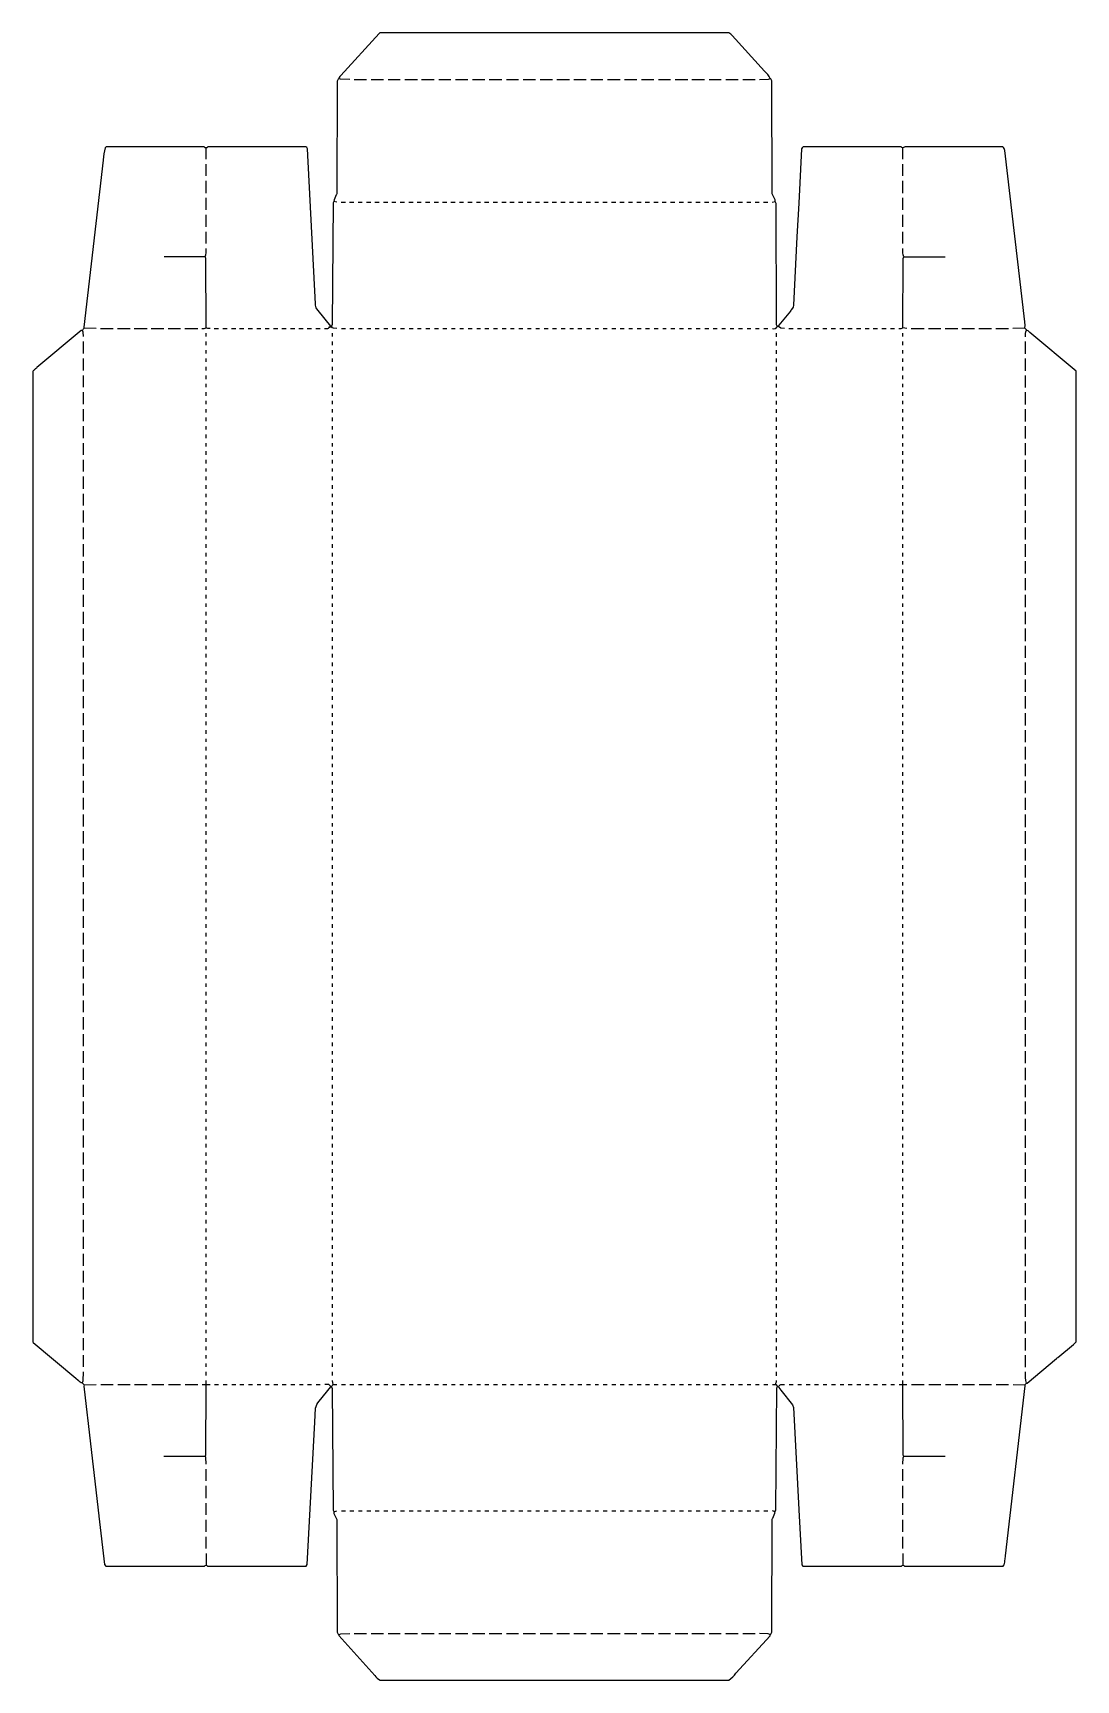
# Model space of a CAD drawing. Extents: x 601 to 6602, y 472 to 5137.
# Drawn here: x 601 to 3518, y 501 to 5108 of the extents above; entities that cross this region are included whole.
import ezdxf

# ---------------------------------------------------------------- set-up
doc = ezdxf.new("R2010")
doc.units = 0
doc.layers.get('0').update_dxf_attribs({"linetype": 'CONTINUOUS'})

msp = doc.modelspace()

# ---------------------------------------------------------------- linework, layer by layer
at = {"color": 7, "linetype": 'CONTINUOUS'}
for points in [[(2703, 4281), (2692.365145, 4282.369295), (2685.846154, 4286.769231), (2685, 4287), (2683, 4287, -0.091661), (2680.498525, 4292.001466), (2679.501475, 4630.998534), (2677, 4637), (2676.615385, 4640.923077), (2668.498418, 4658.001572), (2667.501582, 4973.998428, 0.117437), (2663, 4981, 0.080823), (2646.751131, 5000.773756), (2556, 5101, 0.094959), (2548, 5108), (1571, 5108), (1569.1, 5106.8), (1461.8, 4989.1), (1459, 4986, 0.216752), (1456, 4981, 0.064688), (1451.498413, 4972.998423), (1450.501587, 4658.001577), (1449.8, 4656.1), (1449.2, 4654.9, 0.067005), (1442, 4637), (1440.2, 4632.9), (1437.8, 4292.1), (1436, 4288)], [(1487, 4978), (1461.017808, 4978.480822, -0.091989), (1456, 4981)], [(2633, 4978), (2657.981536, 4978.480059, 0.091864), (2663, 4981)], [(1451, 4281), (1441.9, 4281.8, -0.15801), (1437, 4286), (1436, 4288), (1434, 4288), (1398.756098, 4331.804878), (1395.243902, 4336.195122, -0.211252), (1391.472376, 4350.024862), (1368.531034, 4783.972414, 0.298091), (1364, 4789), (1090, 4789), (1087, 4787), (1083, 4787), (1081.1, 4788.2), (1080, 4789), (806, 4789), (804.1, 4787.8), (803, 4787, 0.070517), (797.569231, 4753.053846), (797.439024, 4751.95122), (743, 4285), (744, 4282)], [(3375, 4282), (3376, 4291, -0.069086), (3374.439024, 4300.04878), (3318.560976, 4778.95122, 0.276526), (3313, 4789), (3039, 4789), (3037.9, 4788.2, -0.345617), (3029, 4789), (2755, 4789, 0.189387), (2750.472376, 4783.975138), (2742.472376, 4631.975138), (2737.527624, 4538.024862), (2727.42, 4346.94), (2726.58, 4341.06), (2722, 4334), (2721, 4333, 0.184026), (2719, 4330), (2687.2, 4290.9), (2687, 4290, 0.184026), (2685, 4287)], [(1083, 4482, 0.112969), (1085, 4505)], [(3045, 4281), (3034, 4283), (3034.497423, 4476.997449), (3036, 4482, -0.112969), (3034, 4505)], [(2669, 4281, 0.334066), (2683, 4287)], [(778, 4281), (744, 4282, 0.087559), (739, 4276), (736, 4276), (612, 4172, -0.076982), (606, 4167, 0.076982), (601, 4161), (601, 1447), (602, 1445), (720.788235, 1345.752941), (727.795082, 1339.754098, 0.11789), (739, 1332), (744, 1327), (778, 1328)], [(742, 4259), (741.541176, 4270.964706, 0.08831), (739, 4276)], [(3342, 1328), (3375, 1327), (3379, 1331), (3381, 1331), (3463, 1400), (3464, 1401, -0.115121), (3466.9, 1403.2), (3511, 1440), (3518, 1447), (3518, 4162), (3389.204918, 4270.245902), (3383.795082, 4274.754098, 0.131832), (3379, 4277), (3379, 4278), (3375, 4282), (3341, 4281)], [(3377, 4258, -0.11148), (3379, 4277)], [(1085, 1105), (1084.526185, 1123.976309, 0.13906), (1083, 1127), (1083.2, 1127.9), (1084.502538, 1131.002512), (1085, 1328), (1085, 1339)], [(2678, 1328), (2678.8, 1331.1, 0.169482), (2680, 1339)], [(3379, 1331, -0.081739), (3377, 1363)], [(744, 1327), (743, 1323), (752.560976, 1241.95122), (753.439024, 1234.04878), (785.439024, 960.04878), (785.569231, 958.946154), (801, 824), (805, 820), (1081, 820, -0.120666), (1085, 822)], [(1085, 855), (1085, 822, -0.120666), (1089, 820), (1365, 820), (1368.2, 823.9), (1389.472376, 1221.975138), (1391.569231, 1261.053846, -0.174456), (1401.2, 1280.9), (1434, 1321)], [(1432, 1324), (1434, 1322), (1434, 1321), (1436, 1321), (1437.8, 1316.9), (1440.2, 976.1), (1442, 972), (1442.405405, 967.067568), (1450.501587, 949.998423), (1451.498413, 635.001577, 0.154601), (1456, 628), (1456.724907, 625.557621), (1557, 514, 0.112891), (1572, 501), (2547, 501, 0.083611), (2567, 520), (2662.647059, 625.088235), (2663, 628, 0.112156), (2667.501582, 635.001572), (2668.498418, 950.998428), (2669.2, 952.9), (2669.8, 954.1, 0.067005), (2677, 972), (2678.8, 977.1), (2681.2, 1317.9), (2683, 1322)], [(1436, 1321, -0.171293), (1441, 1328), (1451, 1328)], [(2669, 1328), (2678, 1328), (2683, 1322), (2686, 1321), (2686.484615, 1319.376923), (2692.752212, 1311.783186), (2725.230769, 1271.153846), (2727.42, 1263.06), (2742.472376, 978.024862), (2742.527624, 976.975138), (2751, 823), (2754, 820), (3030, 820, -0.120666), (3034, 822)], [(3034, 855), (3034, 822, -0.120666), (3038, 820), (3314, 820), (3316, 822), (3316.8, 823.1, 0.064684), (3319.560976, 839.04878), (3320.560976, 848.04878), (3376, 1324), (3375, 1327)], [(1442, 972), (1445.1, 972.8, -0.152689), (1451, 974)], [(2677, 972), (2673.9, 972.8, 0.138157), (2669, 974)]]:
    msp.add_lwpolyline(points, format="xyb", dxfattribs=at)
for points in [[(1499, 4978), (1534, 4978)], [(1547, 4978), (1581, 4978)], [(1594, 4978), (1628, 4978)], [(1641, 4978), (1676, 4978)], [(1688, 4978), (1723, 4978)], [(1736, 4978), (1770, 4978)], [(1783, 4978), (1817, 4978)], [(1830, 4978), (1865, 4978)], [(1877, 4978), (1912, 4978)], [(1925, 4978), (1959, 4978)], [(1972, 4978), (2006, 4978)], [(2019, 4978), (2054, 4978)], [(2066, 4978), (2101, 4978)], [(2114, 4978), (2148, 4978)], [(2161, 4978), (2195, 4978)], [(2208, 4978), (2243, 4978)], [(2255, 4978), (2290, 4978)], [(2303, 4978), (2337, 4978)], [(2350, 4978), (2384, 4978)], [(2397, 4978), (2432, 4978)], [(2444, 4978), (2479, 4978)], [(2492, 4978), (2526, 4978)], [(2539, 4978), (2573, 4978)], [(2586, 4978), (2621, 4978)], [(1085, 4755), (1085, 4787)], [(3034, 4755), (3034, 4787)], [(1085, 4708), (1085, 4741)], [(3034, 4708), (3034, 4741)], [(1085, 4660), (1085, 4694)], [(3034, 4660), (3034, 4694)], [(1085, 4613), (1085, 4647)], [(1451, 4635), (1442, 4637)], [(1463, 4635), (1475, 4635)], [(1486, 4635), (1498, 4635)], [(1510, 4635), (1522, 4635)], [(1534, 4635), (1546, 4635)], [(1557, 4635), (1569, 4635)], [(1581, 4635), (1593, 4635)], [(1605, 4635), (1616, 4635)], [(1628, 4635), (1640, 4635)], [(1652, 4635), (1664, 4635)], [(1675, 4635), (1687, 4635)], [(1699, 4635), (1711, 4635)], [(1723, 4635), (1735, 4635)], [(1746, 4635), (1758, 4635)], [(1770, 4635), (1782, 4635)], [(1794, 4635), (1805, 4635)], [(1817, 4635), (1829, 4635)], [(1841, 4635), (1853, 4635)], [(1864, 4635), (1876, 4635)], [(1888, 4635), (1900, 4635)], [(1912, 4635), (1924, 4635)], [(1935, 4635), (1947, 4635)], [(1959, 4635), (1971, 4635)], [(1983, 4635), (1994, 4635)], [(2006, 4635), (2018, 4635)], [(2030, 4635), (2042, 4635)], [(2053, 4635), (2065, 4635)], [(2077, 4635), (2089, 4635)], [(2101, 4635), (2113, 4635)], [(2124, 4635), (2136, 4635)], [(2148, 4635), (2160, 4635)], [(2172, 4635), (2183, 4635)], [(2195, 4635), (2207, 4635)], [(2219, 4635), (2231, 4635)], [(2242, 4635), (2254, 4635)], [(2266, 4635), (2278, 4635)], [(2290, 4635), (2302, 4635)], [(2313, 4635), (2325, 4635)], [(2337, 4635), (2349, 4635)], [(2361, 4635), (2372, 4635)], [(2384, 4635), (2396, 4635)], [(2408, 4635), (2420, 4635)], [(2432, 4635), (2443, 4635)], [(2455, 4635), (2467, 4635)], [(2479, 4635), (2491, 4635)], [(2502, 4635), (2514, 4635)], [(2526, 4635), (2538, 4635)], [(2550, 4635), (2561, 4635)], [(2573, 4635), (2585, 4635)], [(2597, 4635), (2609, 4635)], [(2621, 4635), (2632, 4635)], [(2644, 4635), (2656, 4635)], [(2668, 4635), (2677, 4637)], [(3034, 4613), (3034, 4647)], [(1085, 4566), (1085, 4599)], [(3034, 4566), (3034, 4599)], [(1085, 4519), (1085, 4552)], [(3034, 4519), (3034, 4552)], [(1097, 4281), (1090.053846, 4281.430769), (1085, 4283), (1084.502564, 4477.997462), (1083, 4482), (968, 4482)], [(3036, 4482), (3152, 4482)], [(742, 4211), (742, 4245)], [(790, 4281), (825, 4281)], [(837, 4281), (873, 4281)], [(884, 4281), (920, 4281)], [(932, 4281), (967, 4281)], [(979, 4281), (1014, 4281)], [(1026, 4281), (1062, 4281)], [(1073, 4281), (1079.946154, 4281.430769), (1085, 4283)], [(1085, 4259), (1085, 4268)], [(1085, 4235), (1085, 4245)], [(1108, 4281), (1120, 4281)], [(1132, 4281), (1144, 4281)], [(1156, 4281), (1168, 4281)], [(1179, 4281), (1191, 4281)], [(1203, 4281), (1215, 4281)], [(1227, 4281), (1238, 4281)], [(1250, 4281), (1262, 4281)], [(1274, 4281), (1286, 4281)], [(1297, 4281), (1309, 4281)], [(1321, 4281), (1333, 4281)], [(1345, 4281), (1357, 4281)], [(1368, 4281), (1380, 4281)], [(1392, 4281), (1404, 4281)], [(1439, 4259), (1439, 4268)], [(1439, 4235), (1439, 4245)], [(1464, 4281), (1475, 4281)], [(1487, 4281), (1498, 4281)], [(1511, 4281), (1522, 4281)], [(1535, 4281), (1546, 4281)], [(1558, 4281), (1569, 4281)], [(1582, 4281), (1593, 4281)], [(1606, 4281), (1616, 4281)], [(1629, 4281), (1640, 4281)], [(1653, 4281), (1664, 4281)], [(1676, 4281), (1687, 4281)], [(1700, 4281), (1711, 4281)], [(1724, 4281), (1735, 4281)], [(1747, 4281), (1758, 4281)], [(1771, 4281), (1782, 4281)], [(1795, 4281), (1805, 4281)], [(1818, 4281), (1829, 4281)], [(1842, 4281), (1853, 4281)], [(1865, 4281), (1876, 4281)], [(1889, 4281), (1900, 4281)], [(1913, 4281), (1924, 4281)], [(1936, 4281), (1947, 4281)], [(1960, 4281), (1971, 4281)], [(1984, 4281), (1994, 4281)], [(2007, 4281), (2018, 4281)], [(2031, 4281), (2042, 4281)], [(2054, 4281), (2065, 4281)], [(2078, 4281), (2089, 4281)], [(2102, 4281), (2113, 4281)], [(2125, 4281), (2136, 4281)], [(2149, 4281), (2160, 4281)], [(2173, 4281), (2183, 4281)], [(2196, 4281), (2207, 4281)], [(2220, 4281), (2231, 4281)], [(2243, 4281), (2254, 4281)], [(2267, 4281), (2278, 4281)], [(2291, 4281), (2302, 4281)], [(2314, 4281), (2325, 4281)], [(2338, 4281), (2349, 4281)], [(2362, 4281), (2372, 4281)], [(2385, 4281), (2396, 4281)], [(2409, 4281), (2420, 4281)], [(2433, 4281), (2443, 4281)], [(2456, 4281), (2467, 4281)], [(2480, 4281), (2491, 4281)], [(2503, 4281), (2514, 4281)], [(2527, 4281), (2538, 4281)], [(2551, 4281), (2561, 4281)], [(2574, 4281), (2585, 4281)], [(2598, 4281), (2609, 4281)], [(2622, 4281), (2632, 4281)], [(2645, 4281), (2656, 4281)], [(2680, 4258), (2680, 4268)], [(2680, 4234), (2680, 4245)], [(2715, 4281), (2727, 4281)], [(2739, 4281), (2750, 4281)], [(2762, 4281), (2774, 4281)], [(2786, 4281), (2798, 4281)], [(2810, 4281), (2821, 4281)], [(2833, 4281), (2845, 4281)], [(2857, 4281), (2869, 4281)], [(2880, 4281), (2892, 4281)], [(2904, 4281), (2916, 4281)], [(2928, 4281), (2939, 4281)], [(2951, 4281), (2963, 4281)], [(2975, 4281), (2987, 4281)], [(2999, 4281), (3010, 4281)], [(3022, 4281), (3028.946154, 4281.430769), (3034, 4283)], [(3034, 4259), (3034, 4268)], [(3034, 4235), (3034, 4245)], [(3057, 4281), (3093, 4281)], [(3105, 4281), (3140, 4281)], [(3152, 4281), (3187, 4281)], [(3199, 4281), (3234, 4281)], [(3246, 4281), (3282, 4281)], [(3294, 4281), (3329, 4281)], [(3377, 4210), (3377, 4245)], [(742, 4164), (742, 4197)], [(1085, 4211), (1085, 4221)], [(1085, 4188), (1085, 4197)], [(1439, 4211), (1439, 4221)], [(1439, 4188), (1439, 4197)], [(2680, 4210), (2680, 4221)], [(2680, 4187), (2680, 4197)], [(3034, 4211), (3034, 4221)], [(3034, 4188), (3034, 4197)], [(3377, 4163), (3377, 4197)], [(742, 4117), (742, 4150)], [(1085, 4164), (1085, 4174)], [(1085, 4140), (1085, 4150)], [(1439, 4164), (1439, 4174)], [(1439, 4140), (1439, 4150)], [(2680, 4163), (2680, 4174)], [(2680, 4139), (2680, 4150)], [(3034, 4164), (3034, 4174)], [(3034, 4140), (3034, 4150)], [(3377, 4116), (3377, 4150)], [(742, 4070), (742, 4103)], [(1085, 4117), (1085, 4127)], [(1085, 4093), (1085, 4103)], [(1439, 4117), (1439, 4127)], [(1439, 4093), (1439, 4103)], [(2680, 4116), (2680, 4127)], [(2680, 4092), (2680, 4103)], [(3034, 4117), (3034, 4127)], [(3034, 4093), (3034, 4103)], [(3377, 4069), (3377, 4103)], [(742, 4022), (742, 4056)], [(1085, 4070), (1085, 4079)], [(1085, 4046), (1085, 4056)], [(1439, 4070), (1439, 4079)], [(1439, 4046), (1439, 4056)], [(2680, 4069), (2680, 4079)], [(2680, 4045), (2680, 4056)], [(3034, 4070), (3034, 4079)], [(3034, 4046), (3034, 4056)], [(3377, 4021), (3377, 4056)], [(1085, 4022), (1085, 4032)], [(1439, 4022), (1439, 4032)], [(2680, 4021), (2680, 4032)], [(3034, 4022), (3034, 4032)], [(742, 3975), (742, 4008)], [(1085, 3999), (1085, 4008)], [(1085, 3975), (1085, 3985)], [(1439, 3999), (1439, 4008)], [(1439, 3975), (1439, 3985)], [(2680, 3998), (2680, 4008)], [(2680, 3974), (2680, 3985)], [(3034, 3999), (3034, 4008)], [(3034, 3975), (3034, 3985)], [(3377, 3974), (3377, 4008)], [(742, 3928), (742, 3961)], [(1085, 3951), (1085, 3961)], [(1085, 3928), (1085, 3938)], [(1439, 3951), (1439, 3961)], [(1439, 3928), (1439, 3938)], [(2680, 3950), (2680, 3961)], [(2680, 3927), (2680, 3938)], [(3034, 3951), (3034, 3961)], [(3034, 3928), (3034, 3938)], [(3377, 3927), (3377, 3961)], [(742, 3881), (742, 3914)], [(1085, 3904), (1085, 3914)], [(1085, 3881), (1085, 3890)], [(1439, 3904), (1439, 3914)], [(1439, 3881), (1439, 3890)], [(2680, 3903), (2680, 3914)], [(2680, 3880), (2680, 3890)], [(3034, 3904), (3034, 3914)], [(3034, 3881), (3034, 3890)], [(3377, 3880), (3377, 3914)], [(742, 3833), (742, 3867)], [(1085, 3857), (1085, 3867)], [(1085, 3833), (1085, 3843)], [(1439, 3857), (1439, 3867)], [(1439, 3833), (1439, 3843)], [(2680, 3856), (2680, 3867)], [(2680, 3832), (2680, 3843)], [(3034, 3857), (3034, 3867)], [(3034, 3833), (3034, 3843)], [(3377, 3832), (3377, 3867)], [(742, 3786), (742, 3819)], [(1085, 3810), (1085, 3819)], [(1085, 3786), (1085, 3796)], [(1439, 3810), (1439, 3819)], [(1439, 3786), (1439, 3796)], [(2680, 3809), (2680, 3819)], [(2680, 3785), (2680, 3796)], [(3034, 3810), (3034, 3819)], [(3034, 3786), (3034, 3796)], [(3377, 3785), (3377, 3819)], [(742, 3739), (742, 3772)], [(1085, 3762), (1085, 3772)], [(1085, 3739), (1085, 3749)], [(1439, 3762), (1439, 3772)], [(1439, 3739), (1439, 3749)], [(2680, 3761), (2680, 3772)], [(2680, 3738), (2680, 3749)], [(3034, 3762), (3034, 3772)], [(3034, 3739), (3034, 3749)], [(3377, 3738), (3377, 3772)], [(742, 3692), (742, 3725)], [(1085, 3715), (1085, 3725)], [(1085, 3692), (1085, 3701)], [(1439, 3715), (1439, 3725)], [(1439, 3692), (1439, 3701)], [(2680, 3714), (2680, 3725)], [(2680, 3691), (2680, 3701)], [(3034, 3715), (3034, 3725)], [(3034, 3692), (3034, 3701)], [(3377, 3691), (3377, 3725)], [(742, 3644), (742, 3678)], [(1085, 3668), (1085, 3678)], [(1085, 3644), (1085, 3654)], [(1439, 3668), (1439, 3678)], [(1439, 3644), (1439, 3654)], [(2680, 3667), (2680, 3678)], [(2680, 3643), (2680, 3654)], [(3034, 3668), (3034, 3678)], [(3034, 3644), (3034, 3654)], [(3377, 3643), (3377, 3678)], [(742, 3597), (742, 3631)], [(1085, 3621), (1085, 3631)], [(1085, 3597), (1085, 3607)], [(1439, 3621), (1439, 3631)], [(1439, 3597), (1439, 3607)], [(2680, 3620), (2680, 3631)], [(2680, 3596), (2680, 3607)], [(3034, 3621), (3034, 3631)], [(3034, 3597), (3034, 3607)], [(3377, 3596), (3377, 3631)], [(742, 3550), (742, 3583)], [(1085, 3573), (1085, 3583)], [(1085, 3550), (1085, 3560)], [(1439, 3573), (1439, 3583)], [(1439, 3550), (1439, 3560)], [(2680, 3572), (2680, 3583)], [(2680, 3549), (2680, 3560)], [(3034, 3573), (3034, 3583)], [(3034, 3550), (3034, 3560)], [(3377, 3549), (3377, 3583)], [(742, 3503), (742, 3536)], [(1085, 3526), (1085, 3536)], [(1085, 3503), (1085, 3512)], [(1439, 3526), (1439, 3536)], [(1439, 3503), (1439, 3512)], [(2680, 3525), (2680, 3536)], [(2680, 3502), (2680, 3512)], [(3034, 3526), (3034, 3536)], [(3034, 3503), (3034, 3512)], [(3377, 3502), (3377, 3536)], [(742, 3455), (742, 3489)], [(1085, 3479), (1085, 3489)], [(1085, 3455), (1085, 3465)], [(1439, 3479), (1439, 3489)], [(1439, 3455), (1439, 3465)], [(2680, 3478), (2680, 3489)], [(2680, 3454), (2680, 3465)], [(3034, 3479), (3034, 3489)], [(3034, 3455), (3034, 3465)], [(3377, 3454), (3377, 3489)], [(742, 3408), (742, 3442)], [(1085, 3432), (1085, 3442)], [(1085, 3408), (1085, 3418)], [(1439, 3432), (1439, 3442)], [(1439, 3408), (1439, 3418)], [(2680, 3431), (2680, 3442)], [(2680, 3407), (2680, 3418)], [(3034, 3432), (3034, 3442)], [(3034, 3408), (3034, 3418)], [(3377, 3407), (3377, 3442)], [(742, 3361), (742, 3394)], [(1085, 3384), (1085, 3394)], [(1085, 3361), (1085, 3371)], [(1439, 3384), (1439, 3394)], [(1439, 3361), (1439, 3371)], [(2680, 3383), (2680, 3394)], [(2680, 3360), (2680, 3371)], [(3034, 3384), (3034, 3394)], [(3034, 3361), (3034, 3371)], [(3377, 3360), (3377, 3394)], [(742, 3314), (742, 3347)], [(1085, 3337), (1085, 3347)], [(1085, 3314), (1085, 3323)], [(1439, 3337), (1439, 3347)], [(1439, 3314), (1439, 3323)], [(2680, 3336), (2680, 3347)], [(2680, 3313), (2680, 3323)], [(3034, 3337), (3034, 3347)], [(3034, 3314), (3034, 3323)], [(3377, 3313), (3377, 3347)], [(742, 3266), (742, 3300)], [(1085, 3290), (1085, 3300)], [(1085, 3266), (1085, 3276)], [(1439, 3290), (1439, 3300)], [(1439, 3266), (1439, 3276)], [(2680, 3289), (2680, 3300)], [(2680, 3265), (2680, 3276)], [(3034, 3290), (3034, 3300)], [(3034, 3266), (3034, 3276)], [(3377, 3265), (3377, 3300)], [(742, 3219), (742, 3253)], [(1085, 3243), (1085, 3253)], [(1085, 3219), (1085, 3229)], [(1439, 3243), (1439, 3253)], [(1439, 3219), (1439, 3229)], [(2680, 3242), (2680, 3253)], [(2680, 3218), (2680, 3229)], [(3034, 3243), (3034, 3253)], [(3034, 3219), (3034, 3229)], [(3377, 3218), (3377, 3253)], [(742, 3172), (742, 3205)], [(1085, 3195), (1085, 3205)], [(1085, 3172), (1085, 3182)], [(1439, 3195), (1439, 3205)], [(1439, 3172), (1439, 3182)], [(2680, 3194), (2680, 3205)], [(2680, 3171), (2680, 3182)], [(3034, 3195), (3034, 3205)], [(3034, 3172), (3034, 3182)], [(3377, 3171), (3377, 3205)], [(742, 3125), (742, 3158)], [(1085, 3148), (1085, 3158)], [(1085, 3125), (1085, 3134)], [(1439, 3148), (1439, 3158)], [(1439, 3125), (1439, 3134)], [(2680, 3147), (2680, 3158)], [(2680, 3124), (2680, 3134)], [(3034, 3148), (3034, 3158)], [(3034, 3125), (3034, 3134)], [(3377, 3124), (3377, 3158)], [(742, 3077), (742, 3111)], [(1085, 3101), (1085, 3111)], [(1085, 3077), (1085, 3087)], [(1439, 3101), (1439, 3111)], [(1439, 3077), (1439, 3087)], [(2680, 3100), (2680, 3111)], [(2680, 3076), (2680, 3087)], [(3034, 3101), (3034, 3111)], [(3034, 3077), (3034, 3087)], [(3377, 3076), (3377, 3111)], [(742, 3030), (742, 3064)], [(1085, 3054), (1085, 3064)], [(1439, 3054), (1439, 3064)], [(2680, 3053), (2680, 3064)], [(3034, 3054), (3034, 3064)], [(3377, 3029), (3377, 3064)], [(742, 2983), (742, 3016)], [(1085, 3030), (1085, 3040)], [(1085, 3006), (1085, 3016)], [(1439, 3030), (1439, 3040)], [(1439, 3006), (1439, 3016)], [(2680, 3029), (2680, 3040)], [(2680, 3005), (2680, 3016)], [(3034, 3030), (3034, 3040)], [(3034, 3006), (3034, 3016)], [(3377, 2982), (3377, 3016)], [(742, 2936), (742, 2969)], [(1085, 2983), (1085, 2993)], [(1085, 2959), (1085, 2969)], [(1439, 2983), (1439, 2993)], [(1439, 2959), (1439, 2969)], [(2680, 2982), (2680, 2993)], [(2680, 2958), (2680, 2969)], [(3034, 2983), (3034, 2993)], [(3034, 2959), (3034, 2969)], [(3377, 2935), (3377, 2969)], [(742, 2888), (742, 2922)], [(1085, 2936), (1085, 2945)], [(1085, 2912), (1085, 2922)], [(1439, 2936), (1439, 2945)], [(1439, 2912), (1439, 2922)], [(2680, 2935), (2680, 2945)], [(2680, 2911), (2680, 2922)], [(3034, 2936), (3034, 2945)], [(3034, 2912), (3034, 2922)], [(3377, 2887), (3377, 2922)], [(742, 2841), (742, 2875)], [(1085, 2888), (1085, 2898)], [(1085, 2865), (1085, 2875)], [(1439, 2888), (1439, 2898)], [(1439, 2865), (1439, 2875)], [(2680, 2887), (2680, 2898)], [(2680, 2864), (2680, 2875)], [(3034, 2888), (3034, 2898)], [(3034, 2865), (3034, 2875)], [(3377, 2840), (3377, 2875)], [(742, 2794), (742, 2827)], [(1085, 2841), (1085, 2851)], [(1085, 2818), (1085, 2827)], [(1439, 2841), (1439, 2851)], [(1439, 2818), (1439, 2827)], [(2680, 2840), (2680, 2851)], [(2680, 2817), (2680, 2827)], [(3034, 2841), (3034, 2851)], [(3034, 2818), (3034, 2827)], [(3377, 2793), (3377, 2827)], [(742, 2747), (742, 2780)], [(1085, 2794), (1085, 2804)], [(1085, 2770), (1085, 2780)], [(1439, 2794), (1439, 2804)], [(1439, 2770), (1439, 2780)], [(2680, 2793), (2680, 2804)], [(2680, 2769), (2680, 2780)], [(3034, 2794), (3034, 2804)], [(3034, 2770), (3034, 2780)], [(3377, 2746), (3377, 2780)], [(742, 2699), (742, 2733)], [(1085, 2747), (1085, 2756)], [(1085, 2723), (1085, 2733)], [(1439, 2747), (1439, 2756)], [(1439, 2723), (1439, 2733)], [(2680, 2746), (2680, 2756)], [(2680, 2722), (2680, 2733)], [(3034, 2747), (3034, 2756)], [(3034, 2723), (3034, 2733)], [(3377, 2698), (3377, 2733)], [(742, 2652), (742, 2686)], [(1085, 2699), (1085, 2709)], [(1085, 2676), (1085, 2686)], [(1439, 2699), (1439, 2709)], [(1439, 2676), (1439, 2686)], [(2680, 2698), (2680, 2709)], [(2680, 2675), (2680, 2686)], [(3034, 2699), (3034, 2709)], [(3034, 2676), (3034, 2686)], [(3377, 2651), (3377, 2686)], [(742, 2605), (742, 2638)], [(1085, 2652), (1085, 2662)], [(1085, 2629), (1085, 2638)], [(1439, 2652), (1439, 2662)], [(1439, 2629), (1439, 2638)], [(2680, 2651), (2680, 2662)], [(2680, 2628), (2680, 2638)], [(3034, 2652), (3034, 2662)], [(3034, 2629), (3034, 2638)], [(3377, 2604), (3377, 2638)], [(742, 2558), (742, 2591)], [(1085, 2605), (1085, 2615)], [(1085, 2581), (1085, 2591)], [(1439, 2605), (1439, 2615)], [(1439, 2581), (1439, 2591)], [(2680, 2604), (2680, 2615)], [(2680, 2580), (2680, 2591)], [(3034, 2605), (3034, 2615)], [(3034, 2581), (3034, 2591)], [(3377, 2557), (3377, 2591)], [(742, 2510), (742, 2544)], [(1085, 2558), (1085, 2567)], [(1085, 2534), (1085, 2544)], [(1439, 2558), (1439, 2567)], [(1439, 2534), (1439, 2544)], [(2680, 2557), (2680, 2567)], [(2680, 2533), (2680, 2544)], [(3034, 2558), (3034, 2567)], [(3034, 2534), (3034, 2544)], [(3377, 2509), (3377, 2544)], [(742, 2463), (742, 2497)], [(1085, 2510), (1085, 2520)], [(1085, 2487), (1085, 2497)], [(1439, 2510), (1439, 2520)], [(1439, 2487), (1439, 2497)], [(2680, 2509), (2680, 2520)], [(2680, 2486), (2680, 2497)], [(3034, 2510), (3034, 2520)], [(3034, 2487), (3034, 2497)], [(3377, 2462), (3377, 2497)], [(742, 2416), (742, 2449)], [(1085, 2463), (1085, 2473)], [(1085, 2440), (1085, 2449)], [(1439, 2463), (1439, 2473)], [(1439, 2440), (1439, 2449)], [(2680, 2462), (2680, 2473)], [(2680, 2439), (2680, 2449)], [(3034, 2463), (3034, 2473)], [(3034, 2440), (3034, 2449)], [(3377, 2415), (3377, 2449)], [(742, 2369), (742, 2402)], [(1085, 2416), (1085, 2426)], [(1085, 2392), (1085, 2402)], [(1439, 2416), (1439, 2426)], [(1439, 2392), (1439, 2402)], [(2680, 2415), (2680, 2426)], [(2680, 2391), (2680, 2402)], [(3034, 2416), (3034, 2426)], [(3034, 2392), (3034, 2402)], [(3377, 2368), (3377, 2402)], [(742, 2321), (742, 2355)], [(1085, 2369), (1085, 2378)], [(1085, 2345), (1085, 2355)], [(1439, 2369), (1439, 2378)], [(1439, 2345), (1439, 2355)], [(2680, 2368), (2680, 2378)], [(2680, 2344), (2680, 2355)], [(3034, 2369), (3034, 2378)], [(3034, 2345), (3034, 2355)], [(3377, 2320), (3377, 2355)], [(742, 2274), (742, 2308)], [(1085, 2321), (1085, 2331)], [(1085, 2298), (1085, 2308)], [(1439, 2321), (1439, 2331)], [(1439, 2298), (1439, 2308)], [(2680, 2320), (2680, 2331)], [(2680, 2297), (2680, 2308)], [(3034, 2321), (3034, 2331)], [(3034, 2298), (3034, 2308)], [(3377, 2273), (3377, 2308)], [(742, 2227), (742, 2260)], [(1085, 2274), (1085, 2284)], [(1085, 2251), (1085, 2260)], [(1439, 2274), (1439, 2284)], [(1439, 2251), (1439, 2260)], [(2680, 2273), (2680, 2284)], [(2680, 2250), (2680, 2260)], [(3034, 2274), (3034, 2284)], [(3034, 2251), (3034, 2260)], [(3377, 2226), (3377, 2260)], [(742, 2180), (742, 2213)], [(1085, 2227), (1085, 2237)], [(1085, 2203), (1085, 2213)], [(1439, 2227), (1439, 2237)], [(1439, 2203), (1439, 2213)], [(2680, 2226), (2680, 2237)], [(2680, 2202), (2680, 2213)], [(3034, 2227), (3034, 2237)], [(3034, 2203), (3034, 2213)], [(3377, 2179), (3377, 2213)], [(742, 2132), (742, 2166)], [(1085, 2180), (1085, 2190)], [(1085, 2156), (1085, 2166)], [(1439, 2180), (1439, 2190)], [(1439, 2156), (1439, 2166)], [(2680, 2179), (2680, 2190)], [(2680, 2155), (2680, 2166)], [(3034, 2180), (3034, 2190)], [(3034, 2156), (3034, 2166)], [(3377, 2131), (3377, 2166)], [(1085, 2132), (1085, 2142)], [(1439, 2132), (1439, 2142)], [(2680, 2131), (2680, 2142)], [(3034, 2132), (3034, 2142)], [(742, 2085), (742, 2119)], [(1085, 2109), (1085, 2119)], [(1085, 2085), (1085, 2095)], [(1439, 2109), (1439, 2119)], [(1439, 2085), (1439, 2095)], [(2680, 2108), (2680, 2119)], [(2680, 2084), (2680, 2095)], [(3034, 2109), (3034, 2119)], [(3034, 2085), (3034, 2095)], [(3377, 2084), (3377, 2119)], [(742, 2038), (742, 2071)], [(1085, 2062), (1085, 2071)], [(1085, 2038), (1085, 2048)], [(1439, 2062), (1439, 2071)], [(1439, 2038), (1439, 2048)], [(2680, 2061), (2680, 2071)], [(2680, 2037), (2680, 2048)], [(3034, 2062), (3034, 2071)], [(3034, 2038), (3034, 2048)], [(3377, 2037), (3377, 2071)], [(742, 1991), (742, 2024)], [(1085, 2014), (1085, 2024)], [(1085, 1991), (1085, 2001)], [(1439, 2014), (1439, 2024)], [(1439, 1991), (1439, 2001)], [(2680, 2013), (2680, 2024)], [(2680, 1990), (2680, 2001)], [(3034, 2014), (3034, 2024)], [(3034, 1991), (3034, 2001)], [(3377, 1990), (3377, 2024)], [(742, 1943), (742, 1977)], [(1085, 1967), (1085, 1977)], [(1085, 1943), (1085, 1953)], [(1439, 1967), (1439, 1977)], [(1439, 1943), (1439, 1953)], [(2680, 1966), (2680, 1977)], [(2680, 1942), (2680, 1953)], [(3034, 1967), (3034, 1977)], [(3034, 1943), (3034, 1953)], [(3377, 1942), (3377, 1977)], [(742, 1896), (742, 1930)], [(1085, 1920), (1085, 1930)], [(1085, 1896), (1085, 1906)], [(1439, 1920), (1439, 1930)], [(1439, 1896), (1439, 1906)], [(2680, 1919), (2680, 1930)], [(2680, 1895), (2680, 1906)], [(3034, 1920), (3034, 1930)], [(3034, 1896), (3034, 1906)], [(3377, 1895), (3377, 1930)], [(742, 1849), (742, 1882)], [(1085, 1873), (1085, 1882)], [(1085, 1849), (1085, 1859)], [(1439, 1873), (1439, 1882)], [(1439, 1849), (1439, 1859)], [(2680, 1872), (2680, 1882)], [(2680, 1848), (2680, 1859)], [(3034, 1873), (3034, 1882)], [(3034, 1849), (3034, 1859)], [(3377, 1848), (3377, 1882)], [(742, 1802), (742, 1835)], [(1085, 1825), (1085, 1835)], [(1085, 1802), (1085, 1812)], [(1439, 1825), (1439, 1835)], [(1439, 1802), (1439, 1812)], [(2680, 1824), (2680, 1835)], [(2680, 1801), (2680, 1812)], [(3034, 1825), (3034, 1835)], [(3034, 1802), (3034, 1812)], [(3377, 1801), (3377, 1835)], [(742, 1754), (742, 1788)], [(1085, 1778), (1085, 1788)], [(1085, 1754), (1085, 1764)], [(1439, 1778), (1439, 1788)], [(1439, 1754), (1439, 1764)], [(2680, 1777), (2680, 1788)], [(2680, 1753), (2680, 1764)], [(3034, 1778), (3034, 1788)], [(3034, 1754), (3034, 1764)], [(3377, 1753), (3377, 1788)], [(742, 1707), (742, 1741)], [(1085, 1731), (1085, 1741)], [(1085, 1707), (1085, 1717)], [(1439, 1731), (1439, 1741)], [(1439, 1707), (1439, 1717)], [(2680, 1730), (2680, 1741)], [(2680, 1706), (2680, 1717)], [(3034, 1731), (3034, 1741)], [(3034, 1707), (3034, 1717)], [(3377, 1706), (3377, 1741)], [(742, 1660), (742, 1693)], [(1085, 1684), (1085, 1693)], [(1085, 1660), (1085, 1670)], [(1439, 1684), (1439, 1693)], [(1439, 1660), (1439, 1670)], [(2680, 1683), (2680, 1693)], [(2680, 1659), (2680, 1670)], [(3034, 1684), (3034, 1693)], [(3034, 1660), (3034, 1670)], [(3377, 1659), (3377, 1693)], [(742, 1613), (742, 1646)], [(1085, 1636), (1085, 1646)], [(1085, 1613), (1085, 1623)], [(1439, 1636), (1439, 1646)], [(1439, 1613), (1439, 1623)], [(2680, 1635), (2680, 1646)], [(2680, 1612), (2680, 1623)], [(3034, 1636), (3034, 1646)], [(3034, 1613), (3034, 1623)], [(3377, 1612), (3377, 1646)], [(742, 1565), (742, 1599)], [(1085, 1589), (1085, 1599)], [(1085, 1565), (1085, 1575)], [(1439, 1589), (1439, 1599)], [(1439, 1565), (1439, 1575)], [(2680, 1588), (2680, 1599)], [(2680, 1564), (2680, 1575)], [(3034, 1589), (3034, 1599)], [(3034, 1565), (3034, 1575)], [(3377, 1564), (3377, 1599)], [(742, 1518), (742, 1552)], [(1085, 1542), (1085, 1552)], [(1085, 1518), (1085, 1528)], [(1439, 1542), (1439, 1552)], [(1439, 1518), (1439, 1528)], [(2680, 1541), (2680, 1552)], [(2680, 1517), (2680, 1528)], [(3034, 1542), (3034, 1552)], [(3034, 1518), (3034, 1528)], [(3377, 1517), (3377, 1552)], [(742, 1471), (742, 1504)], [(1085, 1495), (1085, 1504)], [(1085, 1471), (1085, 1481)], [(1439, 1495), (1439, 1504)], [(1439, 1471), (1439, 1481)], [(2680, 1494), (2680, 1504)], [(2680, 1470), (2680, 1481)], [(3034, 1495), (3034, 1504)], [(3034, 1471), (3034, 1481)], [(3377, 1470), (3377, 1504)], [(742, 1424), (742, 1457)], [(1085, 1447), (1085, 1457)], [(1085, 1424), (1085, 1434)], [(1439, 1447), (1439, 1457)], [(1439, 1424), (1439, 1434)], [(2680, 1446), (2680, 1457)], [(2680, 1423), (2680, 1434)], [(3034, 1447), (3034, 1457)], [(3034, 1424), (3034, 1434)], [(3377, 1423), (3377, 1457)], [(742, 1377), (742, 1410)], [(1085, 1400), (1085, 1410)], [(1085, 1377), (1085, 1386)], [(1439, 1400), (1439, 1410)], [(1439, 1377), (1439, 1386)], [(2680, 1399), (2680, 1410)], [(2680, 1376), (2680, 1386)], [(3034, 1400), (3034, 1410)], [(3034, 1377), (3034, 1386)], [(3377, 1376), (3377, 1410)], [(739, 1332), (739.2, 1332.9), (741.519941, 1338.018464), (742, 1363)], [(1085, 1353), (1085, 1363)], [(1439, 1353), (1439, 1363)], [(1441, 1328), (1440.8, 1328.9), (1439.430769, 1332.053846), (1439, 1339)], [(2680, 1352), (2680, 1363)], [(3034, 1353), (3034, 1363)], [(3034, 1105), (3034.472376, 1122.975138), (3036, 1127), (3035.8, 1127.9), (3034.497462, 1131.002512), (3034, 1328), (3034, 1339)], [(791, 1328), (825, 1328)], [(838, 1328), (873, 1328)], [(885, 1328), (920, 1328)], [(933, 1328), (967, 1328)], [(980, 1328), (1014, 1328)], [(1027, 1328), (1062, 1328)], [(1074, 1328), (1085, 1328), (1097, 1328)], [(1109, 1328), (1120, 1328)], [(1133, 1328), (1144, 1328)], [(1157, 1328), (1168, 1328)], [(1180, 1328), (1191, 1328)], [(1204, 1328), (1215, 1328)], [(1228, 1328), (1238, 1328)], [(1251, 1328), (1262, 1328)], [(1275, 1328), (1286, 1328)], [(1298, 1328), (1309, 1328)], [(1322, 1328), (1333, 1328)], [(1346, 1328), (1357, 1328)], [(1369, 1328), (1380, 1328)], [(1393, 1328), (1404, 1328)], [(1430, 1326), (1428, 1328), (1417, 1328)], [(1464, 1328), (1475, 1328)], [(1487, 1328), (1498, 1328)], [(1511, 1328), (1522, 1328)], [(1535, 1328), (1546, 1328)], [(1558, 1328), (1569, 1328)], [(1582, 1328), (1593, 1328)], [(1606, 1328), (1616, 1328)], [(1629, 1328), (1640, 1328)], [(1653, 1328), (1664, 1328)], [(1676, 1328), (1687, 1328)], [(1700, 1328), (1711, 1328)], [(1724, 1328), (1735, 1328)], [(1747, 1328), (1758, 1328)], [(1771, 1328), (1782, 1328)], [(1795, 1328), (1805, 1328)], [(1818, 1328), (1829, 1328)], [(1842, 1328), (1853, 1328)], [(1865, 1328), (1876, 1328)], [(1889, 1328), (1900, 1328)], [(1913, 1328), (1924, 1328)], [(1936, 1328), (1947, 1328)], [(1960, 1328), (1971, 1328)], [(1984, 1328), (1994, 1328)], [(2007, 1328), (2018, 1328)], [(2031, 1328), (2042, 1328)], [(2054, 1328), (2065, 1328)], [(2078, 1328), (2089, 1328)], [(2102, 1328), (2113, 1328)], [(2125, 1328), (2136, 1328)], [(2149, 1328), (2160, 1328)], [(2173, 1328), (2183, 1328)], [(2196, 1328), (2207, 1328)], [(2220, 1328), (2231, 1328)], [(2243, 1328), (2254, 1328)], [(2267, 1328), (2278, 1328)], [(2291, 1328), (2302, 1328)], [(2314, 1328), (2325, 1328)], [(2338, 1328), (2349, 1328)], [(2362, 1328), (2372, 1328)], [(2385, 1328), (2396, 1328)], [(2409, 1328), (2420, 1328)], [(2433, 1328), (2443, 1328)], [(2456, 1328), (2467, 1328)], [(2480, 1328), (2491, 1328)], [(2503, 1328), (2514, 1328)], [(2527, 1328), (2538, 1328)], [(2551, 1328), (2561, 1328)], [(2574, 1328), (2585, 1328)], [(2598, 1328), (2609, 1328)], [(2622, 1328), (2632, 1328)], [(2645, 1328), (2656, 1328)], [(2716, 1328), (2727, 1328)], [(2740, 1328), (2750, 1328)], [(2763, 1328), (2774, 1328)], [(2787, 1328), (2798, 1328)], [(2811, 1328), (2821, 1328)], [(2834, 1328), (2845, 1328)], [(2858, 1328), (2869, 1328)], [(2881, 1328), (2892, 1328)], [(2905, 1328), (2916, 1328)], [(2929, 1328), (2939, 1328)], [(2952, 1328), (2963, 1328)], [(2976, 1328), (2987, 1328)], [(3000, 1328), (3010, 1328)], [(3023, 1328), (3034, 1328), (3045, 1328)], [(3058, 1328), (3093, 1328)], [(3106, 1328), (3140, 1328)], [(3153, 1328), (3187, 1328)], [(3200, 1328), (3234, 1328)], [(3247, 1328), (3282, 1328)], [(3295, 1328), (3329, 1328)], [(967, 1127), (1083, 1127)], [(3036, 1127), (3152, 1127)], [(1085, 1058), (1085, 1091)], [(3034, 1058), (3034, 1091)], [(1085, 1010), (1085, 1044)], [(3034, 1010), (3034, 1044)], [(1085, 963), (1085, 996)], [(1464, 974), (1475, 974)], [(1487, 974), (1498, 974)], [(1511, 974), (1522, 974)], [(1535, 974), (1546, 974)], [(1558, 974), (1569, 974)], [(1582, 974), (1593, 974)], [(1606, 974), (1616, 974)], [(1629, 974), (1640, 974)], [(1653, 974), (1664, 974)], [(1676, 974), (1687, 974)], [(1700, 974), (1711, 974)], [(1724, 974), (1735, 974)], [(1747, 974), (1758, 974)], [(1771, 974), (1782, 974)], [(1795, 974), (1805, 974)], [(1818, 974), (1829, 974)], [(1842, 974), (1853, 974)], [(1865, 974), (1876, 974)], [(1889, 974), (1900, 974)], [(1913, 974), (1924, 974)], [(1936, 974), (1947, 974)], [(1960, 974), (1971, 974)], [(1984, 974), (1994, 974)], [(2007, 974), (2018, 974)], [(2031, 974), (2042, 974)], [(2054, 974), (2065, 974)], [(2078, 974), (2089, 974)], [(2102, 974), (2113, 974)], [(2125, 974), (2136, 974)], [(2149, 974), (2160, 974)], [(2173, 974), (2183, 974)], [(2196, 974), (2207, 974)], [(2220, 974), (2231, 974)], [(2243, 974), (2254, 974)], [(2267, 974), (2278, 974)], [(2291, 974), (2302, 974)], [(2314, 974), (2325, 974)], [(2338, 974), (2349, 974)], [(2362, 974), (2372, 974)], [(2385, 974), (2396, 974)], [(2409, 974), (2420, 974)], [(2433, 974), (2443, 974)], [(2456, 974), (2467, 974)], [(2480, 974), (2491, 974)], [(2503, 974), (2514, 974)], [(2527, 974), (2538, 974)], [(2551, 974), (2561, 974)], [(2574, 974), (2585, 974)], [(2598, 974), (2609, 974)], [(2622, 974), (2632, 974)], [(2645, 974), (2656, 974)], [(3034, 963), (3034, 996)], [(1085, 916), (1085, 949)], [(3034, 916), (3034, 949)], [(1085, 869), (1085, 902)], [(3034, 869), (3034, 902)], [(1456, 628), (1456.9, 628.2), (1462.018464, 630.519941), (1487, 631)], [(1499, 631), (1534, 631)], [(1547, 631), (1581, 631)], [(1594, 631), (1628, 631)], [(1641, 631), (1676, 631)], [(1688, 631), (1723, 631)], [(1736, 631), (1770, 631)], [(1783, 631), (1817, 631)], [(1830, 631), (1865, 631)], [(1877, 631), (1912, 631)], [(1925, 631), (1959, 631)], [(1972, 631), (2006, 631)], [(2019, 631), (2054, 631)], [(2066, 631), (2101, 631)], [(2114, 631), (2148, 631)], [(2161, 631), (2195, 631)], [(2208, 631), (2243, 631)], [(2255, 631), (2290, 631)], [(2303, 631), (2337, 631)], [(2350, 631), (2384, 631)], [(2397, 631), (2432, 631)], [(2444, 631), (2479, 631)], [(2492, 631), (2526, 631)], [(2539, 631), (2573, 631)], [(2586, 631), (2621, 631)], [(2663, 628), (2662.1, 628.2), (2656.980831, 630.520767), (2633, 631)]]:
    msp.add_lwpolyline(points, dxfattribs=at)
at = {"color": 19, "linetype": 'CONTINUOUS'}
for points in [[(1416, 4281), (1425.959016, 4281.45082, 0.107695), (1429, 4284), (1431, 4285), (1432, 4286), (1437, 4286)], [(2686, 1321, -0.09902), (2692, 1328), (2703, 1328)]]:
    msp.add_lwpolyline(points, format="xyb", dxfattribs=at)
at = {"color": 253, "linetype": 'CONTINUOUS'}
msp.add_lwpolyline([(1429, 4284, -1.117265), (1431, 4285)], format="xyb", dxfattribs=at)
msp.add_lwpolyline([(1432, 1324), (1430, 1326)], dxfattribs=at)

doc.saveas('drawing.dxf')
